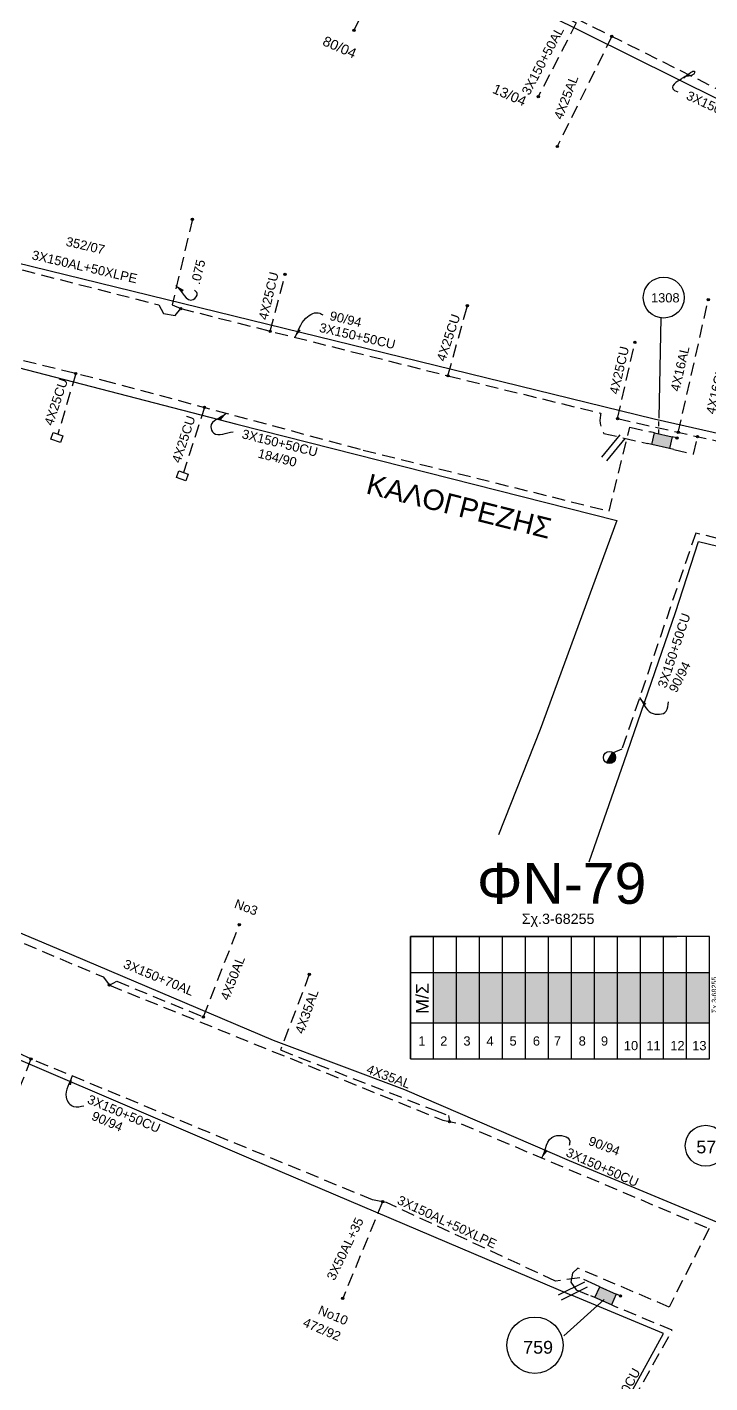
# Model space of a CAD drawing. Header units: millimetres. Extents: x 924 to 3152, y 704 to 1760.
# Drawn here: x 2067.1 to 2200.6, y 1105.1 to 1370 of the extents above; entities that cross this region are included whole.
import ezdxf
from ezdxf.enums import TextEntityAlignment as Align

# ---------------------------------------------------------------- set-up
doc = ezdxf.new("R2010")
doc.units = ezdxf.units.MM
doc.linetypes.add('DASHED', pattern=[19.05, 12.7, -6.35])
for name, color, linetype in [('Link Box 4 Διευθύνσεων', 7, 'Continuous'), ('Άγνωστα', 7, 'Continuous'), ('Ασφαλειοκιβώτια Χ.Τ 13 αναχωρήσεων', 7, 'Continuous'), ('Γυμνά εναέρια ΧΤ (3Φ)   4x35AL', 7, 'Continuous'), ('Επιγραφές - Σχήματα', 7, 'Continuous'), ('Επιτοίχιο Κουτί', 7, 'Continuous'), ('Καλώδια ΧΤ   3x150+50AL', 7, 'DASHED'), ('Καλώδια ΧΤ   3x150+50CU', 7, 'DASHED'), ('Καλώδια ΧΤ   3x150+70AL', 7, 'DASHED'), ('Καλώδια ΧΤ   3x150AL+50XLPE', 7, 'DASHED'), ('Καλώδια ΧΤ   4x25CU', 7, 'DASHED'), ('Στύλος ΦΜ', 7, 'Continuous'), ('Στύλος ΦΜ @ 1', 7, 'Continuous'), ('Συνδέσεις', 7, 'Continuous'), ('Τομή', 7, 'Continuous'), ('Υπόβαθρο ΔΕΗ', 7, 'Continuous'), ('Υπόγεια καλώδια Δικτύου ΧΤ και Παρ. ΧΤ - 3X150+70 AL', 7, 'DASHED'), ('Υπόγεια καλώδια Παροχών ΧΤ   .075', 7, 'DASHED'), ('Υπόγεια καλώδια Παροχών ΧΤ   4x16CU', 7, 'DASHED'), ('Υπόγεια καλώδια Παροχών ΧΤ   4x25', 7, 'DASHED'), ('Υπόγεια καλώδια Παροχών ΧΤ   4x50AL', 7, 'DASHED')]:
    doc.layers.add(name, color=color, linetype=linetype)
doc.styles.get("Standard").update_dxf_attribs({"font": 'ARIAL.TTF'})
doc.linetypes.add('SYN_LINE', pattern='A,0.5,-0.0001,["/\\/\\/\\/",Standard,S=0.1,R=0,X=0,Y=-0.05],-0.25', length=0.7501)
doc.dimstyles.get("Standard").update_dxf_attribs({"dimtxt": 0.18, "dimasz": 0.18, "dimexe": 0.18, "dimexo": 0.0625, "dimgap": 0.09, "dimtad": 0, "dimtih": 1, "dimtoh": 1, "dimdec": 4, "dimzin": 0, "dimdsep": 46, "dimtxsty": 'Standard', "dimcen": 0.09, "dimadec": 0, "dimazin": 0, "dimtfac": 1, "dimtdec": 4, "dimtofl": 0, "dimtmove": 0, "dimatfit": 3, "dimfxl": 1, "dimtolj": 1, "dimtzin": 0, "dimarcsym": 0})

# ---------------------------------------------------------------- blocks, each defined once
blk = doc.blocks.new('_ΣΥΝΔΕΣΗ')
at = {"layer": 'Συνδέσεις', "linetype": 'SYN_LINE', "ltscale": 40}
blk.add_hatch(color=256, dxfattribs=at).paths.add_polyline_path([(0.5, -0.01, 1), (-0.5, -0.01, 1)])
at = {"layer": 'Συνδέσεις'}
blk.add_circle((0, -0.01), 0.5, dxfattribs=at)
blk = doc.blocks.new('LINK BOX 4 ΑΝΑΧΩΡΗΣΕΩΝ')
at = {"layer": 'Link Box 4 Διευθύνσεων', "ltscale": 40}
blk.add_hatch(color=256, dxfattribs=at).paths.add_polyline_path([(-3.54, 0), (-3.54, -4.67), (3.54, -4.67), (3.54, 0)])
for p, q in [((-3.54, 0), (-5.33, 0)), ((5.33, 0), (3.54, 0)), ((-3.54, -4.67), (-5.33, -4.67)), ((5.33, -4.67), (3.54, -4.67))]:
    blk.add_line(p, q, dxfattribs=at)
blk.add_lwpolyline([(-3.54, -4.67), (-3.54, 0), (3.54, 0), (3.54, -4.67)], close=True, dxfattribs=at)
blk = doc.blocks.new('ΥΠΑΡΧΩΝ ΤΣΙΜΕΝΤΕΝΙΟΣ ΣΤΥΛΟΣ')
at = {"layer": 'Στύλος ΦΜ'}
blk.add_hatch(color=256, dxfattribs=at).paths.add_polyline_path([(-1.29, -2.28, 0.574793), (2.62, 0, 0.268822), (1.3, 2.27)])
blk.add_line((-1.29, -2.28), (1.3, 2.27), dxfattribs=at)
blk.add_circle((0, 0), 2.62, dxfattribs=at)
at = {"layer": 'Στύλος ΦΜ', "flags": 4}
for tag, p in [('ΑΡΙΘΜΟΣ', (-4.68, 8.05)), ('ΤΥΠΟΣ', (-4.91, 3.03))]:
    blk.add_attdef(tag, p, '', height=4, dxfattribs=at)
blk = doc.blocks.new('ΕΠΙΤΟΙΧΙΟ ΚΟΥΤΙ')
at = {"layer": 'Επιτοίχιο Κουτί', "ltscale": 40}
blk.add_lwpolyline([(-2.06, 1.35), (1.86, 1.35), (1.86, -1.39), (-2.06, -1.39)], close=True, dxfattribs=at)
blk = doc.blocks.new('ΤΟΜΗ')
at = {"layer": 'Τομή', "ltscale": 40}
for p, q in [((-5.68, 0), (5.68, 0)), ((5.68, -2.33), (-5.68, -2.33))]:
    blk.add_line(p, q, dxfattribs=at)
blk = doc.blocks.new('ΑΣΦΑΛΕΙΟΚΙΒΩΤΙΟ ΥΠΟΣΤΑΘΜΟΥ 13 ΑΝΑΧΩΡΗΣΕΩΝ')
at = {"layer": 'Ασφαλειοκιβώτια Χ.Τ 13 αναχωρήσεων', "ltscale": 40}
for p, q in [((-23.86, 58.34), (23.96, 58.34)), ((-9.78, 58.34), (-9.78, -58.66)), ((9.87, 58.34), (9.87, -58.66)), ((23.96, 58.34), (23.96, -45.89)), ((-23.86, 49.34), (23.96, 49.34)), ((-23.86, 40.34), (23.96, 40.34)), ((-23.86, 31.34), (23.96, 31.34)), ((-23.86, 22.34), (23.96, 22.34)), ((-23.86, 13.34), (23.96, 13.34)), ((-23.86, 4.34), (23.96, 4.34)), ((-23.86, -4.66), (23.96, -4.66)), ((-23.86, -13.66), (23.96, -13.66)), ((-23.86, -22.66), (23.96, -22.66)), ((-23.86, -31.66), (23.96, -31.66)), ((-23.86, -40.66), (23.96, -40.66)), ((-23.86, -49.66), (23.96, -49.66))]:
    blk.add_line(p, q, dxfattribs=at)
at = {"layer": 'Ασφαλειοκιβώτια Χ.Τ 13 αναχωρήσεων'}
blk.add_lwpolyline([(-23.86, -58.66), (23.96, -58.66), (23.96, 58.34), (-23.86, 58.34)], close=True, dxfattribs=at)
for s, p in [('1', (-18.64, 55.26)), ('2', (-18.64, 46.69)), ('3', (-18.64, 37.62)), ('4', (-18.64, 28.59)), ('5', (-18.64, 19.58)), ('6', (-18.64, 10.45)), ('7', (-18.64, 2.2)), ('8', (-18.64, -7.48)), ('9', (-18.64, -16.18)), ('10', (-20.44, -25.14)), ('11', (-20.44, -33.94)), ('12', (-20.44, -43.31)), ('13', (-20.44, -51.88))]:
    blk.add_text(s, height=3.6, rotation=270, dxfattribs=at).set_placement(p)
at = {"layer": 'Ασφαλειοκιβώτια Χ.Τ 13 αναχωρήσεων', "ltscale": 40}
for tag, height, p in [('ΟΝΟΜΑ', 5, (1.15, 62.43)), ('ΚΕΙΜΕΝΟ 1', 2, (17.15, 53.4)), ('ΚΕΙΜΕΝΟ 2', 2, (17.15, 44.69)), ('ΚΕΙΜΕΝΟ 3', 2, (16.99, 35.93)), ('ΚΕΙΜΕΝΟ 4', 2, (16.99, 26.95)), ('ΚΕΙΜΕΝΟ 5', 2, (16.99, 18.11)), ('ΚΕΙΜΕΝΟ 6', 2, (16.99, 9.19)), ('ΚΕΙΜΕΝΟ 7', 2, (16.99, 0.11)), ('ΚΕΙΜΕΝΟ 8', 2, (16.99, -8.61)), ('ΚΕΙΜΕΝΟ 9', 2, (16.99, -17.74)), ('ΚΕΙΜΕΝΟ 10', 2, (16.99, -26.96)), ('ΚΕΙΜΕΝΟ 11', 2, (16.99, -36.04)), ('ΚΕΙΜΕΝΟ 12', 2, (16.99, -44.96)), ('ΚΕΙΜΕΝΟ 13', 2, (16.99, -54.16)), ('ΣΧ', 2, (1.2, -60.52))]:
    blk.add_attdef(tag, text='', height=height, dxfattribs=at).set_placement(p, align=Align.MIDDLE_CENTER)

msp = doc.modelspace()

# ---------------------------------------------------------------- hatches: boundary and pattern name
at = {"layer": 'Ασφαλειοκιβώτια Χ.Τ 13 αναχωρήσεων'}
for color, points in [(30, [(2146.573, 1175.408), (2151.073, 1175.408), (2151.073, 1185.235), (2146.573, 1185.235)]), (1, [(2151.073, 1175.408), (2155.573, 1175.408), (2155.573, 1185.235), (2151.073, 1185.235)]), (173, [(2155.573, 1175.408), (2160.073, 1175.408), (2160.073, 1185.235), (2155.573, 1185.235)]), (151, [(2160.073, 1175.408), (2164.573, 1175.408), (2164.573, 1185.235), (2160.073, 1185.235)]), (62, [(2164.573, 1175.408), (2169.073, 1175.408), (2169.073, 1185.235), (2164.573, 1185.235)]), (133, [(2173.573, 1175.408), (2178.073, 1175.408), (2178.073, 1185.235), (2173.573, 1185.235)]), (2, [(2178.073, 1175.408), (2182.573, 1175.408), (2182.573, 1185.235), (2178.073, 1185.235)]), (27, [(2182.573, 1175.408), (2187.073, 1175.408), (2187.073, 1185.235), (2182.573, 1185.235)]), (6, [(2187.073, 1175.408), (2191.573, 1175.408), (2191.573, 1185.235), (2187.073, 1185.235)]), (85, [(2191.573, 1175.408), (2196.073, 1175.408), (2196.073, 1185.235), (2191.573, 1185.235)]), (5, [(2196.073, 1175.408), (2200.573, 1175.408), (2200.573, 1185.235), (2196.073, 1185.235)])]:
    msp.add_hatch(color=color, dxfattribs=at).paths.add_polyline_path(points)
at = {"layer": 'Ασφαλειοκιβώτια Χ.Τ 13 αναχωρήσεων', "true_color": 0xd2798f}
msp.add_hatch(color=233, dxfattribs=at).paths.add_polyline_path([(2169.073, 1175.408), (2173.573, 1175.408), (2173.573, 1185.235), (2169.073, 1185.235)])

# ---------------------------------------------------------------- linework, layer by layer
at = {"layer": 'Άγνωστα', "color": 85, "linetype": 'DASHED', "ltscale": 0.2}
msp.add_lwpolyline([(2136.635, 1140.452), (2128.849, 1121.568)], dxfattribs=at)
at = {"layer": 'Γυμνά εναέρια ΧΤ (3Φ)   4x35AL', "color": 233, "linetype": 'DASHED', "ltscale": 0.2, "true_color": 0xd2798f}
msp.add_lwpolyline([(2122.303, 1184.908), (2116.649, 1170.123), (2146.633, 1158.397), (2149.546, 1157.314), (2149.717, 1156.124)], dxfattribs=at)
at = {"layer": 'Επιγραφές - Σχήματα', "ltscale": 0.2}
for points in [[(2195.543, 1360.126), (2196.078, 1360.555), (2196.511, 1360.886), (2196.853, 1361.13), (2197.116, 1361.297), (2197.31, 1361.398), (2197.448, 1361.443), (2197.541, 1361.442), (2197.601, 1361.406), (2197.636, 1361.343), (2197.648, 1361.262), (2197.639, 1361.166), (2197.607, 1361.061), (2197.552, 1360.954), (2197.474, 1360.848), (2197.374, 1360.751), (2197.251, 1360.667), (2197.106, 1360.6), (2196.944, 1360.549), (2196.772, 1360.511), (2196.594, 1360.482), (2196.419, 1360.461), (2196.251, 1360.443), (2196.097, 1360.426), (2195.963, 1360.407), (2195.851, 1360.382), (2195.753, 1360.348), (2195.656, 1360.299), (2195.547, 1360.23), (2195.412, 1360.138), (2195.239, 1360.017), (2195.016, 1359.862), (2194.73, 1359.67), (2194.378, 1359.437), (2194.005, 1359.17), (2193.666, 1358.88), (2193.415, 1358.575), (2193.308, 1358.265), (2193.399, 1357.959), (2193.743, 1357.667), (2194.396, 1357.399)], [(2172.078, 1114.223), (2179.971, 1121.347)]]:
    msp.add_lwpolyline(points, dxfattribs=at)
at = {"layer": 'Επιγραφές - Σχήματα'}
for centre, radius in [((2191.609, 1317.164), 4), ((2199.83, 1151.399), 4), ((2166.425, 1112.42), 5.5)]:
    msp.add_circle(centre, radius, dxfattribs=at)
at = {"layer": 'Καλώδια ΧΤ   3x150+50AL', "color": 6, "ltscale": 0.2}
msp.add_lwpolyline([(2140.558, 1388.686), (2131.025, 1369.412)], dxfattribs=at)
at = {"layer": 'Καλώδια ΧΤ   3x150+50AL', "color": 85, "ltscale": 0.2}
msp.add_lwpolyline([(2067.873, 1168.363), (2061.85, 1153.322)], dxfattribs=at)
at = {"layer": 'Καλώδια ΧΤ   3x150+50CU', "color": 30, "ltscale": 0.2}
msp.add_lwpolyline([(2097.173, 1315.02), (2149.398, 1301.879), (2179.331, 1294.559, 0.2122877), (2179.888, 1290.624), (2188.42, 1288.654)], format="xyb", dxfattribs=at)
at = {"layer": 'Καλώδια ΧΤ   3x150+50CU', "color": 6, "ltscale": 0.2}
for points in [[(2031.102, 1295.493), (2036.843, 1312.207), (2081.946, 1301.041), (2132.847, 1287.378), (2180.922, 1275.439), (2184.995, 1291.84), (2188.945, 1290.928)], [(2241.657, 1260.434), (2239.483, 1263.309), (2224.851, 1266.905), (2222.582, 1265.264), (2213.484, 1267.231), (2197.883, 1271.157), (2183.434, 1228.926), (2181.708, 1228.22)]]:
    msp.add_lwpolyline(points, dxfattribs=at)
at = {"layer": 'Καλώδια ΧΤ   3x150+50CU', "color": 233, "ltscale": 0.2, "true_color": 0xd2798f}
for points in [[(2018.144, 1215.633), (2020.866, 1210.134), (2081.999, 1184.412), (2083.217, 1182.79)], [(2083.217, 1182.79), (2148.446, 1156.378), (2151.999, 1155.668), (2200.488, 1135.235), (2192.658, 1119.889), (2174.791, 1127.496), (2173.775, 1126.482), (2173.471, 1124.758), (2174.486, 1123.236), (2177.343, 1122.088)]]:
    msp.add_lwpolyline(points, dxfattribs=at)
at = {"layer": 'Καλώδια ΧΤ   3x150+50CU', "color": 85, "ltscale": 0.2}
for points in [[(2136.635, 1140.452), (2134.641, 1140.821), (2067.873, 1168.363), (2059.752, 1172.148), (2058.63, 1173.86)], [(2105.102, 1036.501), (2105.94, 1034.995), (2107.238, 1034.533), (2108.865, 1034.643), (2109.613, 1035.302), (2143.289, 1024.637), (2154.508, 1044.795), (2176.153, 1082.64), (2185.788, 1101.92), (2193.274, 1115.374), (2182.213, 1119.926)]]:
    msp.add_lwpolyline(points, dxfattribs=at)
at = {"layer": 'Καλώδια ΧΤ   3x150+70AL', "color": 233, "ltscale": 0.2, "true_color": 0xd2798f}
msp.add_lwpolyline([(2083.217, 1182.79), (2084.638, 1183.544), (2101.596, 1176.572)], dxfattribs=at)
at = {"layer": 'Καλώδια ΧΤ   3x150AL+50XLPE', "color": 1, "linetype": 'DASHED', "ltscale": 0.2}
msp.add_lwpolyline([(2088.892, 1422.691, -0.224203), (2087.731, 1413.772), (2174.513, 1370.874), (2167.086, 1356.437)], format="xyb", dxfattribs=at)
at = {"layer": 'Καλώδια ΧΤ   3x150AL+50XLPE', "color": 30, "ltscale": 0.2}
msp.add_lwpolyline([(1985.442, 1307.92), (1986.609, 1308.74), (1987.662, 1308.424), (1994.708, 1296.203), (1998.213, 1293.41), (2022.574, 1285.876), (2032.354, 1315.776), (2041.46, 1313.34), (2046.417, 1326.63), (2047.711, 1327.261), (2092.871, 1315.755), (2093.807, 1314.023), (2096.073, 1313.693), (2097.171, 1315.014)], dxfattribs=at)
at = {"layer": 'Καλώδια ΧΤ   3x150AL+50XLPE', "color": 6, "linetype": 'DASHED', "ltscale": 0.2}
for points in [[(2182.587, 1293.532), (2275.624, 1272.508)], [(2193.612, 1287.455), (2197.428, 1286.574), (2198.218, 1290)]]:
    msp.add_lwpolyline(points, dxfattribs=at)
at = {"layer": 'Καλώδια ΧΤ   3x150AL+50XLPE', "color": 85, "ltscale": 0.2}
msp.add_lwpolyline([(2178.29, 1124.222), (2175.197, 1125.569), (2170.425, 1124.961), (2137.382, 1140.313), (2136.635, 1140.452)], dxfattribs=at)
at = {"layer": 'Καλώδια ΧΤ   4x25CU', "color": 30, "ltscale": 0.2}
for points in [[(2114.642, 1310.58), (2117.567, 1321.688)], [(2149.398, 1301.879), (2153.215, 1315.555)]]:
    msp.add_lwpolyline(points, dxfattribs=at)
at = {"layer": 'Καλώδια ΧΤ   4x25CU', "color": 6, "ltscale": 0.2}
for points in [[(2182.587, 1293.532), (2185.973, 1308.463)], [(2076.612, 1302.323), (2073.145, 1290.483)], [(2101.861, 1295.892), (2097.682, 1282.985)]]:
    msp.add_lwpolyline(points, dxfattribs=at)
at = {"layer": 'Υπόβαθρο ΔΕΗ', "ltscale": 0.2}
for points in [[(2090.138, 1411.495), (2133.953, 1389.913), (2253.907, 1330.366)], [(1975.479, 1122.175), (1963.524, 1085.977), (1963.154, 1084.855), (2058.014, 1053.738), (2143.016, 1026.096), (2191.545, 1114.719), (2173.557, 1122.175)]]:
    msp.add_lwpolyline(points, dxfattribs=at)
at = {"layer": 'Υπόβαθρο ΔΕΗ'}
for points in [[(2053.127, 1330.366), (2054.797, 1326.468), (2189.759, 1293.465), (2277.142, 1273.753), (2292.701, 1304.045), (2288.68, 1313.062), (2253.907, 1330.366)], [(2191.073, 1313.201), (2190.632, 1293.61)], [(2140.99, 1162.336), (2115.278, 1171.982), (2075.837, 1188.692), (2021.204, 1211.7), (2012.436, 1229.341), (2028.512, 1274.152), (2040.398, 1309.93)], [(2040.398, 1309.93), (2108.153, 1292.435), (2182.414, 1273.588), (2167.453, 1232.742), (2159.323, 1212.165)], [(2190.582, 1291.385), (2190.563, 1290.555)], [(2190.617, 1292.96), (2190.597, 1292.059)], [(2177.008, 1206.887), (2183.897, 1226.5), (2193.9, 1255.648), (2198.414, 1269.494), (2265.707, 1253.254), (2245.652, 1214.223), (2221.535, 1168.286), (2203.549, 1135.795), (2173.199, 1148.484), (2140.99, 1162.336)], [(1975.479, 1122.175), (1985.576, 1150.638), (1997.498, 1184.556), (2012.974, 1190.434), (2044.338, 1177.342), (2110.874, 1148.839), (2173.557, 1122.175)]]:
    msp.add_lwpolyline(points, dxfattribs=at)
at = {"layer": 'Υπόγεια καλώδια Δικτύου ΧΤ και Παρ. ΧΤ - 3X150+70 AL', "color": 6, "ltscale": 0.2}
msp.add_lwpolyline([(2156.635, 1380.431), (2158.246, 1381.525), (2159.445, 1380.537), (2160.314, 1379.309), (2160.717, 1378.739), (2177.735, 1370.094), (2225.617, 1346.207), (2233.88, 1342.02)], dxfattribs=at)
at = {"layer": 'Υπόγεια καλώδια Παροχών ΧΤ   .075', "color": 30, "ltscale": 0.2}
msp.add_lwpolyline([(2099.44, 1332.471), (2095.462, 1315.762), (2097.171, 1315.014), (2097.185, 1315.01)], dxfattribs=at)
at = {"layer": 'Υπόγεια καλώδια Παροχών ΧΤ   4x16CU', "color": 6, "ltscale": 0.2}
msp.add_lwpolyline([(2194.466, 1290.803), (2200.327, 1316.743)], dxfattribs=at)
at = {"layer": 'Υπόγεια καλώδια Παροχών ΧΤ   4x25', "color": 6, "ltscale": 0.2}
msp.add_lwpolyline([(2181.46, 1368.236), (2170.78, 1346.691)], dxfattribs=at)
at = {"layer": 'Υπόγεια καλώδια Παροχών ΧΤ   4x50AL', "color": 233, "ltscale": 0.2, "true_color": 0xd2798f}
msp.add_lwpolyline([(2101.596, 1176.572), (2108.611, 1194.584)], dxfattribs=at)

# ---------------------------------------------------------------- block references
at = {"layer": 'Link Box 4 Διευθύνσεων'}
for p, xscale, yscale, zscale, rotation in [((2191.541, 1290.329), 0.5000000000001975, 0.5000000000001975, 0.5000000000001975, 347), ((2180.725, 1123.14), 0.4999999999999846, 0.4999999999999846, 0.4999999999999846, 336.0567077146295)]:
    msp.add_blockref('LINK BOX 4 ΑΝΑΧΩΡΗΣΕΩΝ', p, dxfattribs=dict(at, xscale=xscale, yscale=yscale, zscale=zscale, rotation=rotation))
at = {"layer": 'Ασφαλειοκιβώτια Χ.Τ 13 αναχωρήσεων'}
ref = msp.add_blockref('ΑΣΦΑΛΕΙΟΚΙΒΩΤΙΟ ΥΠΟΣΤΑΘΜΟΥ 13 ΑΝΑΧΩΡΗΣΕΩΝ', (2171.243, 1180.298), dxfattribs=dict(at, xscale=0.5, yscale=0.5, zscale=0.5, rotation=90))
ref.add_attrib('ΣΧ', 'Σχ.3-68255', dxfattribs={"ltscale": 40, "height": 1, "rotation": 90}).set_placement((2201.505, 1180.9), align=Align.MIDDLE_CENTER)
at = {"layer": 'Επιτοίχιο Κουτί', "xscale": 0.4999999999999948, "yscale": 0.4999999999999948, "zscale": 0.4999999999999948, "rotation": 341.2597411657522}
for p in [(2072.975, 1289.827), (2097.512, 1282.329)]:
    msp.add_blockref('ΕΠΙΤΟΙΧΙΟ ΚΟΥΤΙ', p, dxfattribs=at)
at = {"layer": 'Στύλος ΦΜ @ 1', "ltscale": 40, "xscale": 0.4499999999998181, "yscale": 0.4499999999998181, "zscale": 0.4499999999998181}
msp.add_blockref('ΥΠΑΡΧΩΝ ΤΣΙΜΕΝΤΕΝΙΟΣ ΣΤΥΛΟΣ', (2181.005, 1227.275), dxfattribs=at)
at = {"layer": 'Συνδέσεις'}
for p, xscale, yscale, zscale in [((2131.025, 1369.412), 0.4499999999998181, 0.4499999999998181, 0.4499999999998181), ((2181.461, 1368.241), 0.4499999999998181, 0.4499999999998181, 0.4499999999998181), ((2167.088, 1356.442), 0.4499999999998181, 0.4499999999998181, 0.4499999999998181), ((2170.781, 1346.696), 0.4499999999998181, 0.4499999999998181, 0.4499999999998181), ((2099.443, 1332.483), 0.45, 0.45, 0.45), ((2117.57, 1321.699), 0.45, 0.45, 0.45), ((2200.327, 1316.743), 0.4500000000000002, 0.4500000000000002, 0.4500000000000002), ((2097.174, 1315.026), 0.45, 0.45, 0.45), ((2153.219, 1315.567), 0.45, 0.45, 0.45), ((2114.646, 1310.591), 0.45, 0.45, 0.45), ((2185.966, 1308.434), 0.45, 0.45, 0.45), ((2076.615, 1302.335), 0.45, 0.45, 0.45), ((2149.398, 1301.879), 0.45, 0.45, 0.45), ((2101.805, 1295.723), 0.45, 0.45, 0.45), ((2182.581, 1293.503), 0.45, 0.45, 0.45), ((2194.444, 1290.853), 0.4499999999999993, 0.4499999999999993, 0.4499999999999993), ((2194.188, 1289.718), 0.4499999999999993, 0.4499999999999993, 0.4499999999999993), ((2198.218, 1290), 0.45, 0.45, 0.45), ((2108.614, 1194.596), 0.45, 0.45, 0.45), ((2122.306, 1184.92), 0.45, 0.45, 0.45), ((2083.22, 1182.801), 0.45, 0.45, 0.45), ((2101.598, 1176.577), 0.4500000000000002, 0.4500000000000002, 0.4500000000000002), ((2067.877, 1168.375), 0.45, 0.45, 0.45), ((2149.72, 1156.136), 0.45, 0.45, 0.45), ((2136.639, 1140.463), 0.45, 0.45, 0.45), ((2128.852, 1121.579), 0.45, 0.45, 0.45), ((2183.16, 1122.059), 0.45, 0.45, 0.45)]:
    msp.add_blockref('_ΣΥΝΔΕΣΗ', p, dxfattribs=dict(at, xscale=xscale, yscale=yscale, zscale=zscale))
at = {"layer": 'Τομή'}
for p, xscale, yscale, zscale, rotation in [((2181.319, 1288.17), 0.4999999999999167, 0.4999999999999167, 0.4999999999999167, 50.76473570267434), ((2174.117, 1122.492), 0.4999999999999992, 0.4999999999999992, 0.4999999999999992, 205.9722448452161)]:
    msp.add_blockref('ΤΟΜΗ', p, dxfattribs=dict(at, xscale=xscale, yscale=yscale, zscale=zscale, rotation=rotation))

# ---------------------------------------------------------------- texts
at = {"layer": 'Γυμνά εναέρια ΧΤ (3Φ)   4x35AL', "color": 7, "ltscale": 0.2, "char_height": 1.8, "width": 30, "attachment_point": 1}
for insert, rotation in [((2119.453, 1173.721), 70.37515), ((2133.941, 1167.348), 339.53179)]:
    msp.add_mtext('4X35AL', dxfattribs=dict(at, insert=insert, rotation=rotation))
at = {"layer": 'Επιγραφές - Σχήματα', "char_height": 1.8, "attachment_point": 1, "rotation": 336.37057}
for s, insert in [('{\\H1.0833x;80/04}', (2125.5, 1368.368)), ('{\\H1.0833x;13/04}', (2158.728, 1359.026))]:
    msp.add_mtext_dynamic_manual_height_columns(s, width=10.09091, gutter_width=12.5, heights=[0], dxfattribs=dict(at, insert=insert))
at = {"layer": 'Επιγραφές - Σχήματα', "width": 30, "attachment_point": 1}
for s, insert, char_height in [('1308', (2189.125, 1318.022), 1.8), ('571', (2197.994, 1152.419), 2.5)]:
    msp.add_mtext(s, dxfattribs=dict(at, insert=insert, char_height=char_height))
at = {"layer": 'Επιγραφές - Σχήματα', "linetype": 'Continuous', "insert": (2134.151, 1282.829), "char_height": 4, "width": 47.13111, "attachment_point": 1, "rotation": 345.99767}
msp.add_mtext('ΚΑΛΟΓΡΕΖΗΣ', dxfattribs=at)
at = {"layer": 'Επιγραφές - Σχήματα', "char_height": 1.8, "width": 30, "attachment_point": 1}
for s, insert, rotation in [('90/94', (2192.504, 1240.614), 63.08724), ('No3', (2108.108, 1199.66), 339.53179), ('3X150+50CU', (2079.427, 1161.453), 337), ('90/94', (2080.252, 1158.22), 337), ('90/94', (2177.352, 1153.307), 339.53179), ('No10', (2124.552, 1120.273), 337), ('472/92', (2121.588, 1117.866), 337)]:
    msp.add_mtext(s, dxfattribs=dict(at, insert=insert, rotation=rotation))
at = {"layer": 'Επιγραφές - Σχήματα', "attachment_point": 1}
for s, insert, char_height in [('ΦΝ-79', (2155.072, 1206.69), 8), ('759', (2164.138, 1113.266), 2.5)]:
    msp.add_mtext_dynamic_manual_height_columns(s, width=10.09091, gutter_width=12.5, heights=[0], dxfattribs=dict(at, insert=insert, char_height=char_height))
at = {"layer": 'Επιγραφές - Σχήματα', "color": 7, "linetype": 'Continuous', "insert": (2163.847, 1196.757), "char_height": 2, "width": 58.42183, "attachment_point": 1}
msp.add_mtext('Σχ.3-68255', dxfattribs=at)
at = {"layer": 'Επιγραφές - Σχήματα', "color": 7, "linetype": 'Continuous', "insert": (2143.138, 1177.183), "char_height": 2.5, "width": 11.3238, "attachment_point": 1, "rotation": 90}
msp.add_mtext('Μ/Σ', dxfattribs=at)
at = {"layer": 'Επιγραφές - Σχήματα', "color": 7, "ltscale": 0.2, "insert": (2125.607, 1125.706), "char_height": 1.8, "width": 30, "attachment_point": 1, "rotation": 64.09877}
msp.add_mtext('3X50AL+35', dxfattribs=at)
at = {"layer": 'Καλώδια ΧΤ   3x150+50AL', "color": 7, "insert": (2163.732, 1357.411), "char_height": 1.8, "width": 168.37176, "attachment_point": 1, "rotation": 62.08905}
msp.add_mtext('3X150+50AL', dxfattribs=at)
at = {"layer": 'Καλώδια ΧΤ   3x150+50CU', "color": 7, "ltscale": 0.2, "char_height": 1.8, "width": 30, "attachment_point": 1}
for s, insert, rotation in [('352/07', (2074.967, 1329.077), 347), ('3X150AL+50XLPE', (2068.319, 1326.429), 347), ('90/94', (2126.551, 1314.561), 347), ('3X150+50CU', (2124.522, 1312.254), 347), ('3X150+50CU', (2109.412, 1291.46), 346), ('184/90', (2112.548, 1287.668), 346), ('3X150+50CU', (2190.369, 1241.288), 71.54791), ('3X150+50CU', (2173.052, 1151.094), 336.05875)]:
    msp.add_mtext(s, dxfattribs=dict(at, insert=insert, rotation=rotation))
at = {"layer": 'Καλώδια ΧΤ   3x150+50CU', "color": 7, "insert": (2178.281, 1094.841), "char_height": 1.8, "width": 168.37176, "attachment_point": 1, "rotation": 61.37934}
msp.add_mtext('3X150+50CU', dxfattribs=at)
at = {"layer": 'Καλώδια ΧΤ   3x150+70AL', "color": 7, "ltscale": 0.2, "insert": (2086.459, 1187.908), "char_height": 1.8, "width": 30, "attachment_point": 1, "rotation": 337.49547}
msp.add_mtext('3X150+70AL', dxfattribs=at)
at = {"layer": 'Καλώδια ΧΤ   3x150AL+50XLPE', "color": 7, "ltscale": 0.2, "insert": (2149.241, 1136.502), "char_height": 1.8, "width": 30, "attachment_point": 5, "rotation": 335.06259}
msp.add_mtext('3X150AL+50XLPE', dxfattribs=at)
at = {"layer": 'Καλώδια ΧΤ   4x25CU', "color": 7, "ltscale": 0.2, "char_height": 1.8, "width": 30, "attachment_point": 1}
for s, insert, rotation in [('.075', (2099.104, 1320.004), 76.35757), ('4X25CU', (2112.339, 1313.102), 76.35757), ('4X25CU', (2147.142, 1305.106), 71.54795), ('4X25CU', (2070.41, 1292.56), 71.54795), ('4X25CU', (2095.357, 1285.257), 71.54795)]:
    msp.add_mtext(s, dxfattribs=dict(at, insert=insert, rotation=rotation))
at = {"layer": 'Υπόγεια καλώδια Δικτύου ΧΤ και Παρ. ΧΤ - 3X150+70 AL', "color": 7, "insert": (2196.605, 1357.639), "char_height": 1.8, "width": 168.37176, "attachment_point": 1, "rotation": 335.25769}
msp.add_mtext('3X150+70AL', dxfattribs=at)
at = {"layer": 'Υπόγεια καλώδια Παροχών ΧΤ   4x16CU', "color": 7, "ltscale": 0.2, "char_height": 1.8, "width": 30, "attachment_point": 1, "rotation": 77}
for s, insert in [('4X25CU', (2180.956, 1298.536)), ('4X16AL', (2192.906, 1299.107)), ('4X16CU', (2199.845, 1294.643))]:
    msp.add_mtext(s, dxfattribs=dict(at, insert=insert))
at = {"layer": 'Υπόγεια καλώδια Παροχών ΧΤ   4x25', "color": 7, "insert": (2170.057, 1352.452), "char_height": 1.8, "width": 168.37176, "attachment_point": 1, "rotation": 68.91145}
msp.add_mtext('4X25AL', dxfattribs=at)
at = {"layer": 'Υπόγεια καλώδια Παροχών ΧΤ   4x50AL', "color": 7, "ltscale": 0.2, "insert": (2104.842, 1180.327), "char_height": 1.8, "width": 30, "attachment_point": 1, "rotation": 68.73007}
msp.add_mtext('4X50AL', dxfattribs=at)

# ---------------------------------------------------------------- leaders
at = {"layer": 'Επιγραφές - Σχήματα', "path_type": 1}
for points in [[(2096.186, 1319.554), (2099.607, 1316.764), (2100.373, 1317.955), (2099.862, 1318.635)], [(2119.46, 1309.374), (2121.644, 1313.144), (2124.387, 1314.093), (2124.915, 1313.777)], [(2106.049, 1294.481), (2103.043, 1291.921), (2103.599, 1290.698), (2107.384, 1290.92)], [(2186.883, 1239.007), (2189.179, 1236.023), (2192.095, 1236.32), (2192.572, 1238.164)], [(2075.917, 1165.045), (2074.732, 1160.869), (2076.216, 1159.068), (2078.231, 1159.174)], [(2167.78, 1149.018), (2170.269, 1153.309), (2173.228, 1152.324), (2173.13, 1151.437)]]:
    msp.add_leader(points, dimstyle='Standard', override={"dimasz": 1.8, "dimgap": 0.09, "dimtad": 0}, dxfattribs=at)

doc.saveas('drawing.dxf')
